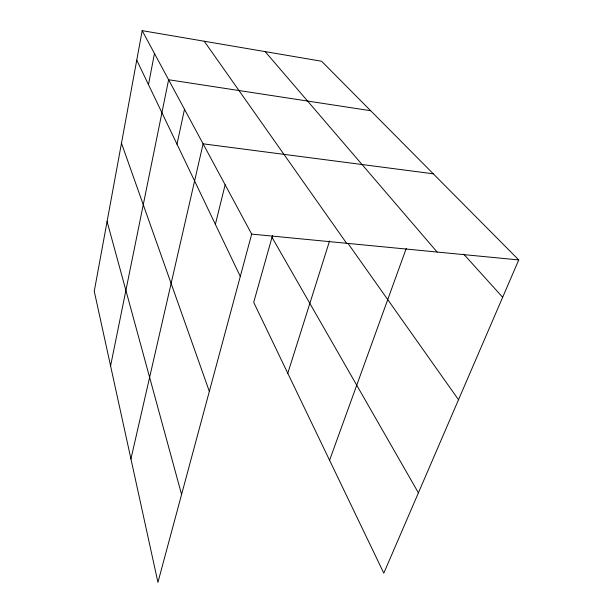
<?xml version="1.0" encoding="UTF-8"?>
<svg xmlns="http://www.w3.org/2000/svg" width="613" height="613" viewBox="0 0 613 613"><rect width="100%" height="100%" fill="white"/><g stroke="black" fill="none" stroke-linecap="round" stroke-linejoin="round"><path stroke-width="0.92" d="M142.178 30.65L94.256 291.252L157.932 582.35L251.69 234.105L142.178 30.65L321.587 61.239L518.744 259.935L383.807 573.147L253.705 302.339L272.517 235.507M148.476 84.625L154.468 53.492M110.585 365.877L168.606 79.744L370.681 110.715M177.004 144.208L184.498 109.283M130.937 458.938L203.095 143.825L433.276 173.801M215.37 224.358L225.14 184.781M287.788 373.279L329.572 240.924M329.572 460.263L406.266 248.411M251.69 234.105L518.744 259.935M463.712 254.142L502.66 297.274M265.168 51.622L437.138 252.043M347.908 243.284L458.516 399.73M204.236 41.232L346.598 243.284M272.003 237.346L418.403 492.844M136.753 60.143L240.296 276.417M121.481 143.189L209.339 391.416M107.083 221.477L181.586 494.507"/></g></svg>
